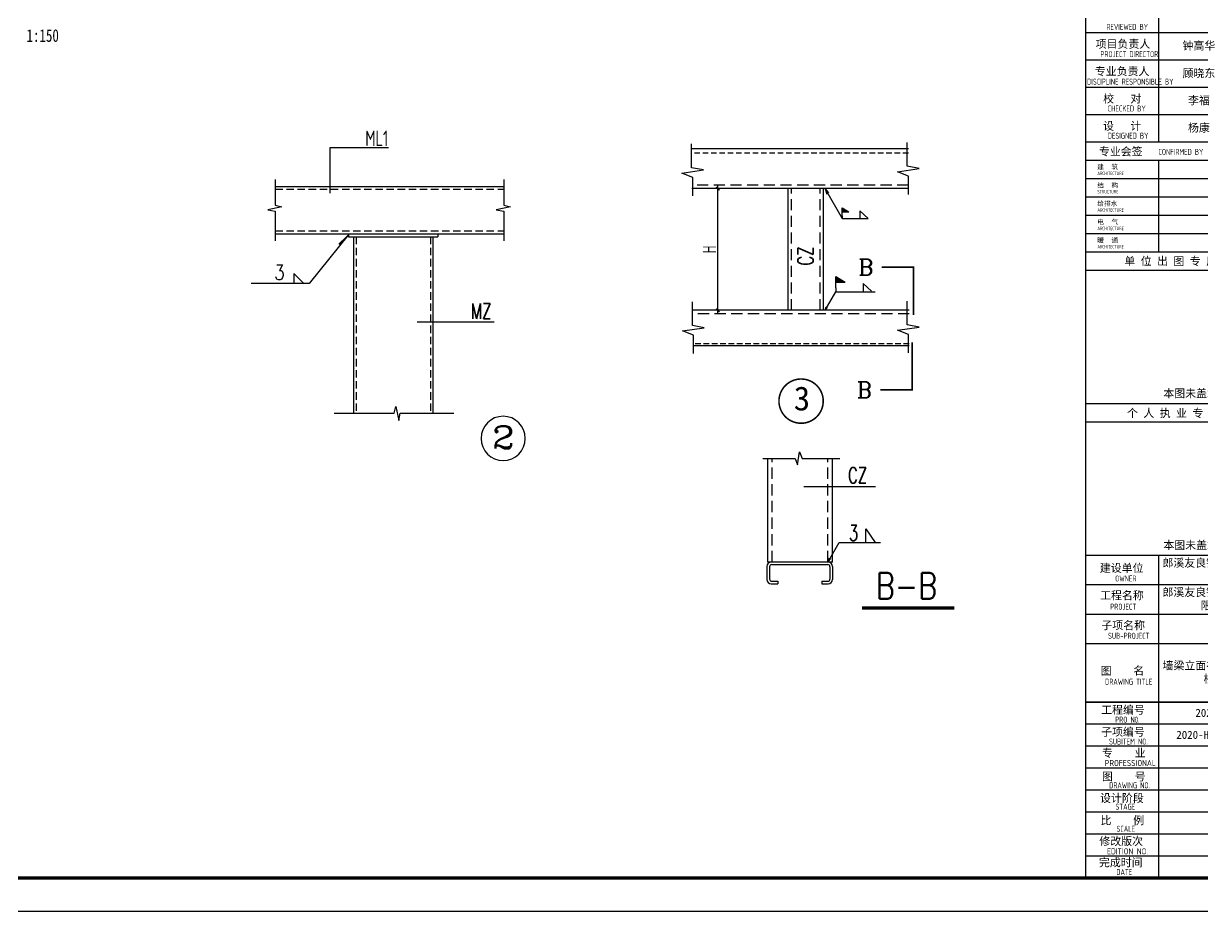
# Model space of a CAD drawing. Extents: x 14475413 to 15955882, y -732572 to -282951.
# Drawn here: x 15489538 to 15542548, y -555925 to -515984 of the extents above; entities that cross this region are included whole.
import ezdxf
from ezdxf.enums import TextEntityAlignment as Align

# ---------------------------------------------------------------- set-up
doc = ezdxf.new("R2010")
doc.units = 0
doc.header["$LTSCALE"] = 1000
doc.header["$MEASUREMENT"] = 0
for name, pattern in [('DASHED', [0.75, 0.5, -0.25]), ('DASHED2', [0.375, 0.25, -0.125]), ('HIDDEN', [0.375, 0.25, -0.125])]:
    doc.linetypes.add(name, pattern=pattern)
for name, color, linetype in [('03', 3, 'Continuous'), ('D', 7, 'Continuous'), ('dim', 7, 'Continuous'), ('HYTK-GK', 7, 'Continuous'), ('J', 7, 'DASHED2'), ('JI', 7, 'DASHED'), ('L3', 3, 'Continuous'), ('LI', 3, 'Continuous'), ('PUB_DIM', 3, 'Continuous'), ('PUB_TEXT', 7, 'Continuous'), ('PUB_TITLE', 4, 'Continuous'), ('TEXT', 7, 'Continuous'), ('TK', 4, 'Continuous')]:
    doc.layers.add(name, color=color, linetype=linetype)
doc.styles.add('_TXT', font='SIMPLEX.shx', dxfattribs={"width": 0.6})
doc.styles.add('COMP', font='COMPLEX.shx', dxfattribs={"bigfont": 'hztxt'})
doc.styles.add('ROMANS', font='romans', dxfattribs={"width": 0.65, "height": 231.275})
doc.styles.add('TK-LG-B', font='', dxfattribs={"width": 0.75})
doc.styles.add('TSSD_Dimension', font='Tssdeng.shx', dxfattribs={"width": 0.7, "bigfont": 'hztxt.shx'})
doc.styles.add('TSSD_REIN', font='tssdeng.shx', dxfattribs={"width": 0.7, "bigfont": 'tssdchn.shx'})
doc.styles.add('图签宋体', font='', dxfattribs={"height": 300})
doc.styles.get('TK-LG-B').set_extended_font_data('SimSun')
doc.styles.get('图签宋体').set_extended_font_data('NSimSun')

# ---------------------------------------------------------------- blocks, each defined once
blk = doc.blocks.new('421SWSSSS')
blk.add_line((8045775, 20746693), (8043188, 20746693))
at = {"const_width": 52.3}
blk.add_lwpolyline([(8045337, 20742767, 1), (8046830, 20742767, 1)], format="xyb", close=True, dxfattribs=at)
at = {"layer": '03'}
for p, q in [((8040252, 20751036), (8040252, 20752580)), ((8040252, 20752580), (8042213, 20752580)), ((8038399, 20751506), (8038399, 20750635)), ((8046102, 20751506), (8046102, 20750635)), ((8038399, 20751271), (8046102, 20751271)), ((8038624, 20750579), (8038148, 20750482)), ((8038399, 20750635), (8038624, 20750579)), ((8046328, 20750579), (8045851, 20750482)), ((8046102, 20750635), (8046328, 20750579)), ((8038148, 20750482), (8038399, 20750434)), ((8038399, 20750434), (8038399, 20749431)), ((8045851, 20750482), (8046102, 20750434)), ((8046102, 20750434), (8046102, 20749431)), ((8038399, 20749672), (8046102, 20749672)), ((8040885, 20749672), (8039545, 20747992)), ((8040872, 20749672), (8040872, 20749571)), ((8040872, 20749571), (8043882, 20749571)), ((8041039, 20749571), (8041039, 20743619)), ((8043715, 20749571), (8043715, 20743619)), ((8043882, 20749672), (8043882, 20749571)), ((8039027, 20748327), (8039027, 20747992)), ((8039361, 20747992), (8039027, 20748327)), ((8039545, 20747992), (8037582, 20747992)), ((8042409, 20743619), (8042465, 20743844)), ((8042465, 20743844), (8042562, 20743368)), ((8040384, 20743619), (8042409, 20743619)), ((8042562, 20743368), (8042610, 20743619)), ((8042610, 20743619), (8044417, 20743619))]:
    blk.add_line(p, q, dxfattribs=at)
at = {"layer": '03', "linetype": 'HIDDEN'}
for p, q in [((8038399, 20751170), (8046102, 20751170)), ((8038399, 20749772), (8046102, 20749772)), ((8041123, 20749571), (8041123, 20743619)), ((8043631, 20749571), (8043631, 20743619))]:
    blk.add_line(p, q, dxfattribs=at)
at = {"layer": '03'}
blk.add_lwpolyline([(8040885, 20749672, 0, 100, 0), (8040559, 20749296, 100, 100, 0)], format="xyseb", dxfattribs=at)
at = {"style": 'COMP', "width": 2.333333}
blk.add_attdef('2', text='', height=762, dxfattribs=at).set_placement((8045712, 20742420), (8046473, 20742420), align=Align.FIT)
at = {"layer": 'L3', "style": 'ROMANS'}
for s, height, width, p in [('3', 502, 0.8, (8038369, 20748118)), ('MZ', 525, 0.7, (8045001, 20746797))]:
    blk.add_text(s, height=height, dxfattribs=dict(at, width=width)).set_placement(p)
at = {"layer": 'TEXT', "style": 'TSSD_REIN', "width": 0.7}
blk.add_text('ML1', height=525, dxfattribs=at).set_placement((8041437, 20752629, 0))
blk = doc.blocks.new('XHFY')
for p, q in [((0, 2.53), (0, 4.03)), ((0, 4.03), (2.5, 2.53)), ((0, 1.03), (0, 2.53)), ((0, 2.53), (2.5, 2.53)), ((0, 1.03), (0, 0))]:
    blk.add_line(p, q)
for points in [[(2.5, 2.53), (0, 2.53), (0, 4.03), (2.5, 2.53)], [(0, 4.03), (2.5, 2.53), (0, 4.03), (2.5, 2.53)], [(2.5, 2.53), (0, 2.53), (0, 4.03), (0, 2.53)]]:
    blk.add_solid(points)
blk = doc.blocks.new('_SECTION')
at = {"const_width": 0.1}
blk.add_lwpolyline([(2, 0), (0, 0), (0, 3)], dxfattribs=at)
at = {"style": 'COMP'}
blk.add_attdef('A', text='', height=1, dxfattribs=at).set_placement((3, 0), align=Align.MIDDLE)
blk = doc.blocks.new('_ArchTick')
at = {"color": 0, "linetype": 'ByBlock', "const_width": 0.4}
blk.add_lwpolyline([(-0.5, -0.5), (0.5, 0.5)], dxfattribs=at)
blk = doc.blocks.new('GeYuanFrame_55736273', base_point=(20.09, 4.53))
at = {"layer": 'PUB_TITLE'}
for points in [[(1013.09, 235.33), (1013.09, 292.73)], [(1013.09, 202.33), (1013.09, 229.83)], [(1013.09, 14.53), (1013.09, 111.33)]]:
    blk.add_lwpolyline(points, dxfattribs=at)
at = {"layer": 'TK'}
for p, q in [((991.09, 268.13), (1061.09, 268.13)), ((991.09, 259.93), (1061.09, 259.93)), ((991.09, 251.73), (1061.09, 251.73)), ((991.09, 243.53), (1061.09, 243.53)), ((991.09, 235.33), (1061.09, 235.33)), ((991.09, 235.33), (1061.09, 235.33)), ((991.09, 102.53), (1061.09, 102.53)), ((991.09, 93.73), (1061.09, 93.73)), ((991.09, 84.93), (1013.09, 84.93)), ((991.09, 84.93), (1061.09, 84.93)), ((991.09, 67.37), (1061.09, 67.37)), ((991.09, 67.33), (1061.09, 67.33)), ((991.09, 60.77), (1061.09, 60.77)), ((991.09, 54.17), (1061.09, 54.17)), ((991.09, 47.57), (1061.09, 47.57)), ((991.09, 40.97), (1061.09, 40.97)), ((991.09, 34.37), (1061.09, 34.37)), ((991.09, 27.77), (1061.09, 27.77)), ((991.09, 21.17), (1061.09, 21.17)), ((991.09, 14.53), (1061.09, 14.53))]:
    blk.add_line(p, q, dxfattribs=at)
blk.add_lwpolyline([(20.09, 4.53), (20.09, 598.53), (1071.09, 598.53), (1071.09, 4.53)], close=True, dxfattribs=at)
at = {"layer": 'TK', "const_width": 1}
blk.add_lwpolyline([(45.09, 588.53), (1061.09, 588.53), (1061.09, 14.53), (45.09, 14.53)], close=True, dxfattribs=at)
at = {"layer": 'TK'}
for points, const_width in [([(991.09, 588.53), (991.09, 14.53)], 0.4), ([(991.09, 235.33), (1061.09, 235.33)], 0.35), ([(991.09, 202.33), (1061.09, 202.33)], 0.35), ([(991.09, 156.83), (1061.09, 156.83)], 0.35), ([(991.09, 111.33), (1061.09, 111.33)], 0.35), ([(991.09, 67.37), (1061.09, 67.37)], 0.35)]:
    blk.add_lwpolyline(points, dxfattribs=dict(at, const_width=const_width))
for points in [[(991.09, 235.33), (1061.09, 235.33)], [(991.09, 229.83), (1061.09, 229.83)], [(991.09, 224.33), (1061.09, 224.33)], [(991.09, 218.83), (1061.09, 218.83)], [(991.09, 213.33), (1061.09, 213.33)], [(991.09, 207.83), (1061.09, 207.83)], [(991.09, 202.33), (1061.09, 202.33)], [(991.09, 196.83), (1061.09, 196.83)], [(991.09, 151.33), (1061.09, 151.33)]]:
    blk.add_lwpolyline(points, dxfattribs=at)
at = {"layer": 'TK', "style": 'TSSD_REIN'}
for s, height, width, p in [('REVIEWED BY', 1.8, 0.7, (997.36, 268.91)), ('PROJECT DIRECTOR', 1.8, 0.7, (995.55, 260.74)), ('DISCIPLINE RESPONSIBLE BY', 1.8, 0.7, (991.57, 252.48)), ('CHECKED BY', 1.8, 0.7, (997.75, 244.44)), ('DESIGNED BY', 1.8, 0.7, (997.76, 236.27)), ('CONFIRMED BY', 1.8, 0.7, (1012.94, 231.42)), ('ARCHITECTURE', 1.08, 0.7, (994.65, 225.34)), ('STRUCTURE', 1.08, 0.7, (994.65, 219.84)), ('ARCHITECTURE', 1.08, 0.7, (994.65, 214.34)), ('ARCHITECTURE', 1.08, 0.7, (994.65, 208.84)), ('ARCHITECTURE', 1.08, 0.7, (994.65, 203.34)), ('OWNER', 1.8, 0.7, (999.98, 103.48)), ('PROJECT', 1.8, 0.7, (998.52, 95.02)), ('SUB-PROJECT', 1.8, 0.7, (997.86, 86.3)), ('DRAWING TITLE', 1.8, 0.7, (996.97, 72.53)), ('PRO N0.', 1.8, 0.7, (1000.01, 61.15)), ('SUBITEM NO.', 1.8, 0.7, (998.15, 54.58)), ('PROFESSIONAL', 1.8, 0.8, (996.88, 48.15)), ('DRAWING NO.', 1.8, 0.7, (998.19, 41.45)), ('STAGE', 1.8, 0.7, (1000.09, 35.03)), ('SCALE', 1.8, 0.7, (1000.38, 28.42)), ('EDITION NO.', 1.8, 0.8, (997.53, 21.64)), ('DATE', 1.8, 0.7, (1000.33, 15.45))]:
    blk.add_text(s, height=height, dxfattribs=dict(at, width=width)).set_placement(p)
at = {"layer": 'TK', "style": '图签宋体'}
for s, height, p in [('项目负责人', 2.4, (994.13, 263.49)), ('专业负责人', 2.4, (993.89, 255.29)), ('校   对', 2.4, (996.38, 247.09)), ('设   计', 2.4, (996.36, 238.89)), ('专业会签', 2.4, (995.12, 231.24)), ('建  筑', 1.44, (994.61, 227.11)), ('结  构', 1.44, (994.61, 221.61)), ('给排水', 1.44, (994.61, 216.11)), ('电  气', 1.44, (994.61, 210.61)), ('暖  通', 1.44, (994.61, 205.11)), ('单 位 出 图 专 用 章 盖 章', 2.4, (1002.72, 198.35)), ('本图未盖章无效', 2.4, (1014.43, 158.7)), ('个 人 执 业 专 用 章 盖 章', 2.4, (1003.52, 152.77)), ('本图未盖章无效', 2.4, (1014.43, 113.2)), ('建设单位', 2.4, (995.39, 106.33)), ('工程名称', 2.4, (995.47, 98.12)), ('子项名称', 2.4, (995.85, 89.14)), ('图    名', 2.4, (995.63, 75.5)), ('工程编号', 2.4, (995.77, 63.77)), ('子项编号', 2.4, (995.77, 57.19)), ('专    业', 2.4, (996.01, 50.88)), ('图    号', 2.4, (996.02, 43.77)), ('设计阶段', 2.4, (995.45, 37.32)), ('比    例', 2.4, (995.59, 30.63)), ('修改版次', 2.4, (995.24, 24.41)), ('完成时间', 2.4, (995.11, 18.02))]:
    blk.add_text(s, height=height, dxfattribs=at).set_placement(p)
at = {"layer": 'TK', "char_height": 2.4, "attachment_point": 5, "style": '图签宋体'}
for s, insert, width in [('钟高华', (1025.09, 264.03), 24), ('顾晓东', (1025.09, 255.76), 24), ('李福', (1025.09, 247.63), 24), ('杨康', (1025.09, 239.43), 24), ('郎溪友良锻造铝合金轮毂股份有限公司', (1037.09, 106.93), 48), ('郎溪友良锻造铝合金轮毂股份有限公司二期工程', (1037.09, 98.13), 48), ('墙梁立面布置图                 柱间支撑布置图', (1037.09, 76.13), 48), ('2020-HYAJLF-0581', (1037.09, 64.07), 48), ('2020-HYAJLF-0581S-a-005', (1037.09, 57.47), 48)]:
    blk.add_mtext(s, dxfattribs=dict(at, insert=insert, width=width))

msp = doc.modelspace()

# ---------------------------------------------------------------- linework, layer by layer
for p, q in [((15519592.3, -521597.3), (15522422.7, -521597.3)), ((15522422.8, -521597.3), (15529326.9, -521597.3)), ((15529326.9, -523407.6), (15519592.3, -523407.6)), ((15523914, -528878.9), (15523914, -523407.6)), ((15525511.3, -528878.9), (15525511.3, -523407.6)), ((15529361.9, -528878.9), (15519627.3, -528878.9)), ((15529361.9, -530476.2), (15519627.3, -530476.2)), ((15522999.3, -540207.4), (15522999.3, -535553)), ((15525918.2, -540207.4), (15525918.2, -535553)), ((15522964.9, -540404.3), (15522964.9, -540994.9)), ((15525918.2, -540207.4), (15522999.3, -540207.4)), ((15523083, -540423.9), (15523083, -540975.2)), ((15523181.5, -540325.5), (15525701.6, -540325.5)), ((15525800.1, -540423.9), (15525800.1, -540975.2)), ((15525918.2, -540404.3), (15525918.2, -540994.9)), ((15523161.8, -541191.8), (15523457.1, -541191.8)), ((15523181.5, -541073.7), (15523457.1, -541073.7)), ((15523457.1, -541073.7), (15523457.1, -541191.8)), ((15525426, -541073.7), (15525426, -541191.8)), ((15525426, -541073.7), (15525701.6, -541073.7)), ((15525426, -541191.8), (15525721.3, -541191.8))]:
    msp.add_line(p, q)
at = {"const_width": 69.7}
msp.add_lwpolyline([(15523505.4, -532968.8, 1), (15525496.5, -532968.8, 1)], format="xyb", close=True, dxfattribs=at)
at = {"const_width": 147.5}
msp.add_lwpolyline([(15527244.2, -542272.5), (15531390.8, -542272.5)], dxfattribs=at)
for centre, radius, start, end in [((15522422.7, -521597.5), 0.17, 0, 90), ((15522593.4, -521597.5), 0.17, 90, 180), ((15523161.8, -540404.3), 196.9, 90, 180), ((15523181.5, -540423.9), 98.4, 90, 180), ((15525701.6, -540423.9), 98.4, 0, 90), ((15525721.3, -540404.3), 196.9, 0, 90), ((15523161.8, -540994.9), 196.9, 180, 270), ((15523181.5, -540975.2), 98.4, 180, 270), ((15525701.6, -540975.2), 98.4, 270, 0), ((15525721.3, -540994.9), 196.9, 270, 0)]:
    msp.add_arc(centre, radius, start, end)
at = {"layer": 'D'}
for p, q in [((15519579.5, -522467.4), (15519579.5, -521397.7)), ((15529275.4, -522405.2), (15529275.4, -521335.5)), ((15519141.6, -522710.5), (15520114.7, -522564.6)), ((15528837.5, -522648.4), (15529810.6, -522502.5)), ((15529324, -522842.8), (15528837.5, -522648.4)), ((15529810.6, -522502.5), (15529275.4, -522405.2)), ((15519628.1, -522905), (15519141.6, -522710.5)), ((15519628.1, -523731.6), (15519628.1, -522905)), ((15529324, -523669.4), (15529324, -522842.8)), ((15525577, -523422.1), (15525660.4, -523651.9)), ((15525577, -523422.1), (15525730.4, -523592)), ((15525577, -523422.1), (15526343.9, -524750.5)), ((15519612, -529569.7), (15519612, -528500)), ((15529275.4, -529537.6), (15529275.4, -528467.9)), ((15529810.6, -529634.9), (15529275.4, -529537.6)), ((15519174.1, -529812.8), (15520147.2, -529666.9)), ((15519660.6, -530007.3), (15519174.1, -529812.8)), ((15520147.2, -529666.9), (15519612, -529569.7)), ((15519660.6, -530833.8), (15519660.6, -530007.3)), ((15528837.5, -529780.7), (15529810.6, -529634.9)), ((15529324, -529975.2), (15528837.5, -529780.7)), ((15529324, -530801.8), (15529324, -529975.2)), ((15524344.9, -535827.5), (15524427.6, -535243.3)), ((15524427.6, -535243.3), (15524551.5, -535553)), ((15522772.9, -535553), (15524241.6, -535553)), ((15524241.6, -535553), (15524344.9, -535827.5)), ((15524551.5, -535553), (15526244.9, -535553)), ((15524621.4, -536805.8), (15527851.6, -536805.8))]:
    msp.add_line(p, q, dxfattribs=at)
at = {"layer": 'dim'}
for p, q in [((15521143.4, -523407.6), (15520605.1, -523407.6)), ((15520755.1, -529028.9), (15520755.1, -523257.6)), ((15526344.1, -524750.6), (15527515.3, -524750.6)), ((15525576.3, -528878.9), (15526055.5, -528048.9)), ((15526055.5, -528048.9), (15527825.9, -528048.9)), ((15521143.4, -528878.9), (15520605.1, -528878.9)), ((15525576.3, -528878.9), (15525630.9, -528721)), ((15525576.3, -528878.9), (15525686, -528757)), ((15525725.9, -540173.9), (15526218.1, -539321.4)), ((15526218.1, -539321.4), (15528066.3, -539321.4)), ((15525725.9, -540173.9), (15525782, -540011.8)), ((15525725.9, -540173.9), (15525838.6, -540048.8))]:
    msp.add_line(p, q, dxfattribs=at)
msp.add_arc((15526344.1, -524750.3), 0.213, 210, 270, dxfattribs=at)
at = {"layer": 'J'}
for p, q in [((15529326.9, -521810.3), (15519592.3, -521810.3)), ((15529361.9, -530393.1), (15519627.3, -530393.1))]:
    msp.add_line(p, q, dxfattribs=at)
at = {"layer": 'JI'}
for p, q in [((15529326.9, -523247.9), (15519592.3, -523247.9)), ((15524065.3, -528878.9), (15524065.3, -523407.6)), ((15525351.6, -528878.9), (15525351.6, -523407.6)), ((15529361.9, -529038.6), (15519627.3, -529038.6)), ((15523196.1, -540207.4), (15523196.1, -535553)), ((15525710.6, -540207.4), (15525710.6, -535553))]:
    msp.add_line(p, q, dxfattribs=at)
at = {"layer": 'LI'}
for p, q in [((15527143.2, -524409.6), (15527515.3, -524750.6)), ((15527143.2, -524409.6), (15527143.2, -524750.6)), ((15527293.6, -527680), (15527665.1, -528020.6)), ((15527293.6, -527680), (15527293.6, -528021)), ((15527408.1, -538713.9), (15527830.3, -539321.4)), ((15527408.1, -539321.4), (15527408.1, -538713.9))]:
    msp.add_line(p, q, dxfattribs=at)
at = {"layer": 'PUB_DIM'}
msp.add_line((15520114.7, -522564.6), (15519579.5, -522467.4), dxfattribs=at)

# ---------------------------------------------------------------- block references
for name, p, xscale, yscale, zscale in [('GeYuanFrame_55736273', (15391640.1, -555925.4), 150, 150, 150), ('XHFY', (15526344.1, -524750.3), 119.2680182904005, 119.2680186182261, 119.2680184012639), ('XHFY', (15526055.5, -528048.9), 170.3828832656145, 170.3828837424517, 170.3828834303775)]:
    msp.add_blockref(name, p, dxfattribs=dict(xscale=xscale, yscale=yscale, zscale=zscale))
at = {"layer": 'dim', "xscale": 149.999996509403, "yscale": 149.9999960884452, "zscale": 149.99999625}
for p, rotation in [((15520755.1, -523407.6), 90), ((15520755.1, -528878.9), 270)]:
    msp.add_blockref('_ArchTick', p, dxfattribs=dict(at, rotation=rotation))
at = {"layer": 'HYTK-GK'}
ref = msp.add_blockref('421SWSSSS', (4782992.1, -28191667), dxfattribs=dict(at, xscale=1.333333298563957, yscale=1.333333302289248, zscale=1.3333333))
ref.add_attrib('2', '2', dxfattribs={"layer": '0', "height": 1015.5, "style": 'COMP', "width": 1.5}).set_placement((15510607.6, -535107.2), (15511623.1, -535107.2), align=Align.FIT)
at = {"layer": 'PUB_DIM'}
ref = msp.add_blockref('_SECTION', (15529560, -526942.3), dxfattribs=dict(at, xscale=714.8943174406886, yscale=714.8943194411695, zscale=714.894318127641, rotation=180))
ref.add_attrib('A', 'B', dxfattribs={"layer": '0', "height": 714.9, "style": 'COMP', "width": 1}).set_placement((15527415.3, -526942.3), align=Align.MIDDLE)
at = {"layer": 'PUB_DIM', "extrusion": (0, 0, -1)}
ref = msp.add_blockref('_SECTION', (-15529494.4, -532464.3), dxfattribs=dict(at, xscale=714.8943174406886, yscale=714.8943194411695, zscale=-714.894318127641))
ref.add_attrib('A', 'B', dxfattribs={"layer": '0', "height": 714.9, "style": 'COMP', "width": 1}).set_placement((15527349.7, -532464.3), align=Align.MIDDLE)

# ---------------------------------------------------------------- texts
at = {"layer": 'dim', "color": 7, "insert": (15520380.1, -526143.2), "char_height": 600, "attachment_point": 5, "rotation": 90, "style": 'TSSD_Dimension'}
msp.add_mtext('\\A1;H', dxfattribs=at)
at = {"layer": 'L3', "style": 'ROMANS', "width": 0.7}
msp.add_text('CZ', height=700, rotation=90, dxfattribs=at).set_placement((15525049.6, -526875))
for s, p in [('CZ', (15526610.7, -536658.6)), ('3', (15526651.1, -539248.5))]:
    msp.add_text(s, height=700, dxfattribs=at).set_placement(p)
at = {"layer": 'PUB_TEXT'}
for s, height, style, width, p in [('1:150', 569.62, 'TK-LG-B', 0.75, (15489671.6, -516806.1)), ('B-B', 1179.65, '_TXT', 0.8, (15527868.3, -541869))]:
    msp.add_text(s, height=height, dxfattribs=dict(at, style=style, width=width)).set_placement(p)
at = {"layer": 'TEXT', "style": '图签宋体'}
msp.add_text('3', height=1080, dxfattribs=at).set_placement((15524173.1, -533387.7, 0))

doc.saveas('drawing.dxf')
